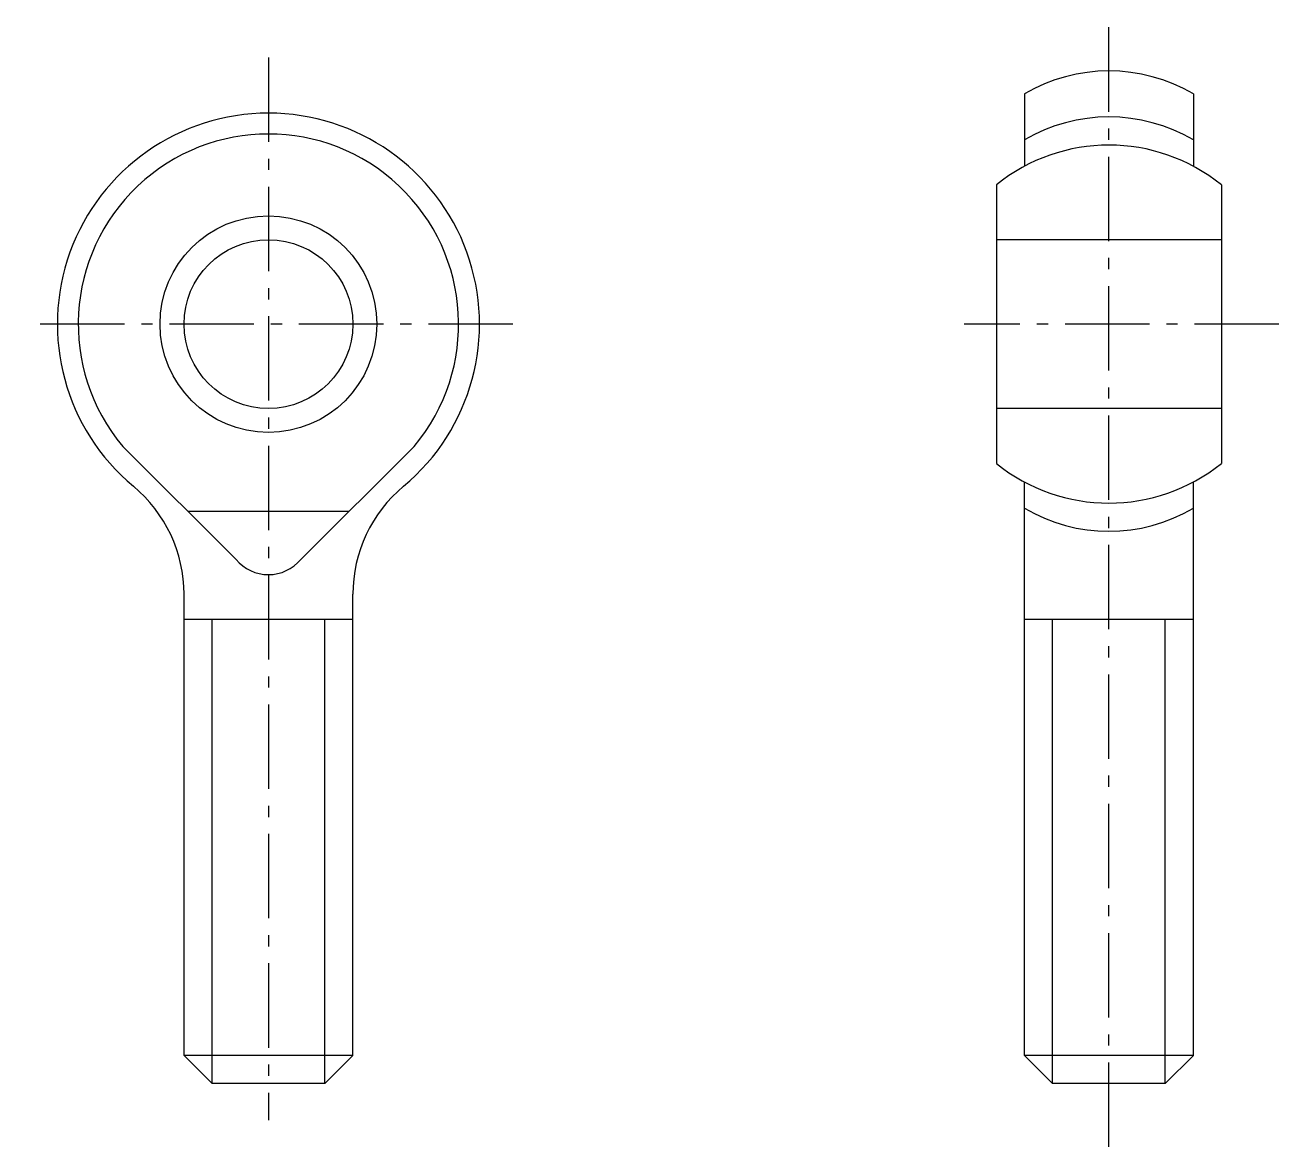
# Model space of a CAD drawing. Extents: x -1458.6 to -1369.5, y 297.6 to 377.3.
import ezdxf

# ---------------------------------------------------------------- set-up
doc = ezdxf.new("R2010")
doc.units = 0
doc.header["$MEASUREMENT"] = 0
doc.linetypes.add('SCENTER', pattern=[9.2, 6, -1.2, 0.8, -1.2])
for name, color, linetype in [('CON', 2, 'CONTINUOUS'), ('SCEN', 1, 'SCENTER'), ('UTI', 7, 'CONTINUOUS')]:
    doc.layers.add(name, color=color, linetype=linetype)

msp = doc.modelspace()

# ---------------------------------------------------------------- linework, layer by layer
at = {"layer": 'CON'}
for p, q in [((-1387.594, 372.432), (-1387.594, 367.295)), ((-1375.594, 372.432), (-1375.594, 367.295)), ((-1389.594, 365.969), (-1389.594, 346.17)), ((-1373.594, 365.969), (-1373.594, 346.17)), ((-1373.594, 362.07), (-1389.594, 362.07)), ((-1373.594, 350.07), (-1389.594, 350.07)), ((-1443.617, 339.331), (-1451.668, 347.377)), ((-1439.023, 339.331), (-1430.973, 347.377)), ((-1387.594, 304.07), (-1387.594, 344.845)), ((-1375.594, 304.07), (-1375.594, 344.845)), ((-1447.055, 342.767), (-1435.585, 342.767)), ((-1447.32, 304.07), (-1447.32, 336.86)), ((-1435.32, 304.07), (-1435.32, 336.86)), ((-1435.32, 335.07), (-1447.32, 335.07)), ((-1437.32, 335.07), (-1445.32, 335.07)), ((-1375.594, 335.07), (-1387.594, 335.07)), ((-1377.594, 335.07), (-1385.594, 335.07)), ((-1445.32, 302.07), (-1447.32, 304.07)), ((-1435.32, 304.07), (-1447.32, 304.07)), ((-1435.32, 304.07), (-1437.32, 302.07)), ((-1385.594, 302.07), (-1387.594, 304.07)), ((-1375.594, 304.07), (-1387.594, 304.07)), ((-1375.594, 304.07), (-1377.594, 302.07)), ((-1437.32, 302.07), (-1445.32, 302.07)), ((-1377.594, 302.07), (-1385.594, 302.07))]:
    msp.add_line(p, q, dxfattribs=at)
for radius in [7.7, 6]:
    msp.add_circle((-1441.32, 356.07), radius, dxfattribs=at)
for centre, radius, start, end in [((-1381.594, 362.261), 11.809, 59.46264, 120.53706), ((-1441.32, 356.07), 15, 309.79182, 230.20818), ((-1381.594, 358.989), 11.809, 59.46264, 120.53706), ((-1441.32, 356.07), 13.514, 319.96704, 220.03296), ((-1381.594, 356.07), 12.728, 51.0573, 128.94242), ((-1381.594, 356.07), 12.728, 231.05758, 308.94252), ((-1457.32, 336.86), 10, 0, 50.20818), ((-1425.32, 336.86), 10, 129.79182, 180), ((-1381.594, 353.15), 11.809, 239.46266, 300.53734), ((-1441.32, 341.261), 3, 220.03296, 319.96704)]:
    msp.add_arc(centre, radius, start, end, dxfattribs=at)
at = {"layer": 'SCEN'}
for p, q in [((-1381.594, 297.57), (-1381.594, 377.331)), ((-1441.32, 375.027), (-1441.32, 299.462)), ((-1423.95, 356.07), (-1458.614, 356.07)), ((-1369.513, 356.07), (-1391.89, 356.07))]:
    msp.add_line(p, q, dxfattribs=at)
at = {"layer": 'UTI'}
for p, q in [((-1445.32, 302.07), (-1445.32, 335.07)), ((-1437.32, 302.07), (-1437.32, 335.07)), ((-1385.594, 302.07), (-1385.594, 335.07)), ((-1377.594, 302.07), (-1377.594, 335.07))]:
    msp.add_line(p, q, dxfattribs=at)

doc.saveas('drawing.dxf')
